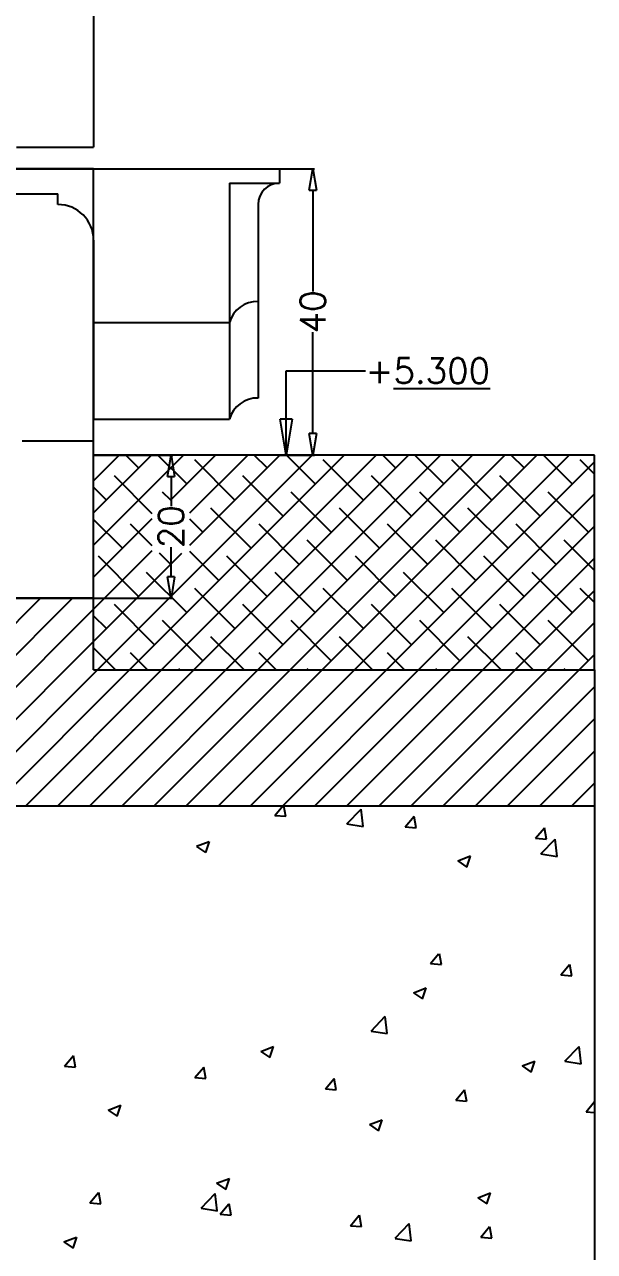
# Model space of a CAD drawing. Header units: millimetres. Extents: x 2806 to 10642, y -276 to 6064.
# Drawn here: x 8989.8 to 9069.4, y 3165.4 to 3336.8 of the extents above; entities that cross this region are included whole.
import ezdxf

# ---------------------------------------------------------------- set-up
doc = ezdxf.new("R2010")
doc.units = ezdxf.units.MM
doc.layers.get('0').update_dxf_attribs({"color": 250})
doc.layers.add('dim', color=7, linetype='Continuous')
doc.styles.add('romans', font='romans.shx')
doc.dimstyles.new('Ech 1-1', dxfattribs={"dimtxt": 3.5, "dimasz": 3, "dimexe": 0.25, "dimexo": 0, "dimgap": 0.01, "dimtad": 0, "dimdec": 8, "dimzin": 12, "dimtxsty": 'romans', "dimblk": 'CLOSEDBLANK', "dimcen": 2.5, "dimclrd": 9, "dimclre": 9, "dimclrt": 6, "dimadec": 4, "dimazin": 3, "dimtfac": 1, "dimtdec": 8, "dimtmove": 0, "dimatfit": 3, "dimldrblk": 'CLOSEDBLANK', "dimfxl": 1, "dimarcsym": 0})

# ---------------------------------------------------------------- blocks, each defined once
blk = doc.blocks.new('_ClosedBlank')
at = {"color": 0, "linetype": 'ByBlock', "lineweight": -2}
for p, q in [((-1, 0.167), (0, 0)), ((-1, 0.167), (-1, -0.167)), ((0, 0), (-1, -0.167))]:
    blk.add_line(p, q, dxfattribs=at)
blk = doc.blocks.new('*D68')
at = {"layer": 'Defpoints', "color": 0, "transparency": 16777216}
for p in [(8999.44, 3276.62), (9010.26, 3276.62), (8999.44, 3256.62)]:
    blk.add_point(p, dxfattribs=at)
at = {"layer": 'dim', "color": 9, "lineweight": -2, "transparency": 16777216}
for p, q in [((8999.44, 3276.62), (9010.51, 3276.62)), ((9010.26, 3273.62), (9010.26, 3269.47)), ((9010.26, 3259.62), (9010.26, 3263.78)), ((8999.44, 3256.62), (9010.51, 3256.62))]:
    blk.add_line(p, q, dxfattribs=at)
at = {"layer": 'dim', "color": 9, "lineweight": -2, "transparency": 16777216, "xscale": 3, "yscale": 3, "zscale": 3}
for p, rotation in [((9010.26, 3276.62), 90), ((9010.26, 3256.62), 270)]:
    blk.add_blockref('_ClosedBlank', p, dxfattribs=dict(at, rotation=rotation))
at = {"layer": 'dim', "color": 6, "transparency": 16777216, "insert": (9010.26, 3266.62), "char_height": 3.5, "attachment_point": 5, "rotation": 90, "style": 'romans'}
blk.add_mtext('20', dxfattribs=at)
blk = doc.blocks.new('*D71')
at = {"layer": 'Defpoints', "color": 0, "transparency": 16777216}
for p in [(9025.44, 3316.62), (9025.44, 3276.62), (9030.07, 3276.62)]:
    blk.add_point(p, dxfattribs=at)
at = {"layer": 'dim', "color": 9, "lineweight": -2, "transparency": 16777216}
for p, q in [((9025.44, 3316.62), (9030.32, 3316.62)), ((9030.07, 3313.62), (9030.07, 3299.47)), ((9030.07, 3279.62), (9030.07, 3293.78)), ((9025.44, 3276.62), (9030.32, 3276.62))]:
    blk.add_line(p, q, dxfattribs=at)
at = {"layer": 'dim', "color": 9, "lineweight": -2, "transparency": 16777216, "xscale": 3, "yscale": 3, "zscale": 3}
for p, rotation in [((9030.07, 3316.62), 90), ((9030.07, 3276.62), 270)]:
    blk.add_blockref('_ClosedBlank', p, dxfattribs=dict(at, rotation=rotation))
at = {"layer": 'dim', "color": 6, "transparency": 16777216, "insert": (9030.07, 3296.62), "char_height": 3.5, "attachment_point": 5, "rotation": 90, "style": 'romans'}
blk.add_mtext('40', dxfattribs=at)

msp = doc.modelspace()

# ---------------------------------------------------------------- linework, layer by layer
for p, q in [((8999.4356346, 4925.62238441), (8999.4356346, 3319.62238441)), ((8988.63580406, 3319.62238441), (8999.4356346, 3319.62238441)), ((8999.4356346, 3316.62238441), (8963.4356346, 3316.62238441)), ((8977.4356346, 3316.62238441), (8999.4356346, 3316.62238441)), ((8999.4356346, 3316.62238441), (9025.4356346, 3316.62238441)), ((8999.4356346, 3278.62238441), (8999.4356346, 3316.62238441)), ((9025.4356346, 3316.62238441), (9025.4356346, 3314.62238441)), ((9018.4356346, 3314.62238441), (9025.4356346, 3314.62238441)), ((9018.4356346, 3314.62238441), (9018.4356346, 3281.62238441)), ((8977.4356346, 3313.12238441), (8994.4356346, 3313.12238441)), ((8994.4356346, 3311.62238441), (8994.4356346, 3313.12238441)), ((9022.4356346, 3311.62238441), (9022.4356346, 3284.58478546)), ((8999.4356346, 3306.62238441), (8999.4356346, 3281.62238441)), ((8999.4356346, 3295.12238441), (9018.4356346, 3295.12238441)), ((8999.4356346, 3281.62238441), (9018.4356346, 3281.62238441)), ((8989.4356346, 3278.62238441), (8999.4356346, 3278.62238441)), ((8999.4356346, 3256.62238441), (8999.4356346, 3278.62238441)), ((9069.4356346, 3276.62238441), (8999.4356346, 3276.62238441)), ((9069.4356346, 3246.62238441), (9069.4356346, 3276.62238441)), ((8999.4356346, 3256.62238441), (8953.4356346, 3256.62238441)), ((8959.4356346, 3256.62238441), (8999.4356346, 3256.62238441)), ((8999.4356346, 3246.62238441), (8999.4356346, 3256.62238441)), ((8999.4356346, 3246.62238441), (9069.4356346, 3246.62238441)), ((9069.4356346, 3246.62238441), (9069.4356346, 3227.62238441)), ((8963.4356346, 3227.62238441), (9069.4356346, 3227.62238441)), ((9069.4356346, 3227.62238441), (9069.4356346, 3067.62238441))]:
    msp.add_line(p, q)
at = {"linetype": 'Continuous'}
for p, q in [((8999.4356346, 3273.04097313), (9003.01704588, 3276.62238441)), ((8999.4356346, 3268.55084507), (9007.50717394, 3276.62238441)), ((8999.4356346, 3264.06071701), (9011.99730201, 3276.62238441)), ((8999.95781425, 3246.62238441), (9029.95781425, 3276.62238441)), ((9005.71567733, 3274.8308878), (9003.92418071, 3276.62238441)), ((9004.44794231, 3246.62238441), (9034.44794231, 3276.62238441)), ((9012.45086942, 3272.58582377), (9008.41430877, 3276.62238441)), ((9008.93807037, 3246.62238441), (9038.93807037, 3276.62238441)), ((9010.1957634, 3270.33071775), (9016.48743007, 3276.62238441)), ((9012.88949552, 3268.53432181), (9020.97755813, 3276.62238441)), ((9012.88949552, 3264.04419375), (9025.46768619, 3276.62238441)), ((9013.42819843, 3246.62238441), (9043.42819843, 3276.62238441)), ((9019.18606151, 3270.34075973), (9013.57340143, 3275.95341981)), ((9017.91832649, 3246.62238441), (9047.91832649, 3276.62238441)), ((9023.67618957, 3274.8308878), (9021.88469295, 3276.62238441)), ((9022.40845455, 3246.62238441), (9052.40845455, 3276.62238441)), ((9030.41138166, 3272.58582377), (9026.37482101, 3276.62238441)), ((9026.89858261, 3246.62238441), (9056.89858261, 3276.62238441)), ((9031.38871067, 3246.62238441), (9061.38871067, 3276.62238441)), ((9037.14657375, 3270.34075973), (9031.53391367, 3275.95341981)), ((9035.87883873, 3246.62238441), (9065.87883873, 3276.62238441)), ((9041.63670181, 3274.8308878), (9039.84520519, 3276.62238441)), ((9040.36896679, 3246.62238441), (9069.4356346, 3275.68905222)), ((9048.3718939, 3272.58582377), (9044.33533325, 3276.62238441)), ((9055.10708599, 3270.34075973), (9049.49442592, 3275.95341981)), ((9059.59721405, 3274.8308878), (9057.80571743, 3276.62238441)), ((9066.33240614, 3272.58582377), (9062.29584549, 3276.62238441)), ((9069.4356346, 3273.97272337), (9067.45493816, 3275.95341981)), ((9007.63949552, 3268.41694154), (9002.34808128, 3273.70835578)), ((9025.9212536, 3268.0956957), (9020.30859352, 3273.70835578)), ((9043.88176584, 3268.0956957), (9038.26910576, 3273.70835578)), ((9061.84227808, 3268.0956957), (9056.22961801, 3273.70835578)), ((9001.22554927, 3270.34075973), (8999.4356346, 3272.1306744)), ((9010.21584737, 3270.33071775), (9009.08327337, 3271.46329175)), ((9032.65644569, 3265.85063167), (9027.04378561, 3271.46329175)), ((9044.85909485, 3246.62238441), (9069.4356346, 3271.19892416)), ((9050.61695793, 3265.85063167), (9045.00429786, 3271.46329175)), ((9068.57747017, 3265.85063167), (9062.9648101, 3271.46329175)), ((9021.43112554, 3263.60556764), (9015.81846546, 3269.21822772)), ((9039.39163778, 3263.60556764), (9033.7789777, 3269.21822772)), ((9057.35215002, 3263.60556764), (9051.73948995, 3269.21822772)), ((8999.4356346, 3259.57058895), (9007.63949552, 3267.77444987)), ((9003.4706133, 3263.60556764), (8999.4356346, 3267.64054634)), ((9007.63949552, 3263.92681348), (9004.59314531, 3266.97316369)), ((9014.69593345, 3265.85063167), (9012.88949552, 3267.6570696)), ((9028.16631763, 3261.36050361), (9022.55365755, 3266.97316369)), ((9046.12682987, 3261.36050361), (9040.51416979, 3266.97316369)), ((9049.34922291, 3246.62238441), (9069.4356346, 3266.7087961)), ((9064.08734211, 3261.36050361), (9058.47468204, 3266.97316369)), ((9034.90150972, 3259.11543958), (9029.28884964, 3264.72809966)), ((9052.86202196, 3259.11543958), (9047.24936189, 3264.72809966)), ((9069.4356346, 3260.50233919), (9065.20987413, 3264.72809966)), ((8999.4356346, 3255.08046089), (9007.63949552, 3263.28432181)), ((9016.94099748, 3259.11543958), (9012.88949552, 3263.16694154)), ((8999.4356346, 3250.59033283), (9011.75935285, 3262.91405108)), ((9005.71567733, 3256.87037555), (9000.10301725, 3262.48303563)), ((9010.20580539, 3261.36050361), (9008.65225792, 3262.91405108)), ((9023.67618957, 3256.87037555), (9018.06352949, 3262.48303563)), ((9041.63670181, 3256.87037555), (9036.02404173, 3262.48303563)), ((9053.83935097, 3246.62238441), (9069.4356346, 3262.21866804)), ((9059.59721405, 3256.87037555), (9053.98455398, 3262.48303563)), ((9012.45086942, 3254.62531152), (9006.83820934, 3260.2379716)), ((9030.41138166, 3254.62531152), (9024.79872158, 3260.2379716)), ((9048.3718939, 3254.62531152), (9042.75923383, 3260.2379716)), ((9066.33240614, 3254.62531152), (9060.71974607, 3260.2379716)), ((9019.18606151, 3252.38024749), (9013.57340143, 3257.99290757)), ((9037.14657375, 3252.38024749), (9031.53391367, 3257.99290757)), ((9055.10708599, 3252.38024749), (9049.49442592, 3257.99290757)), ((9069.4356346, 3256.01221112), (9067.45493816, 3257.99290757)), ((8953.4356346, 3218.06071701), (8991.99730201, 3256.62238441)), ((8967.48743007, 3227.62238441), (8996.48743007, 3256.62238441)), ((9058.32947903, 3246.62238441), (9069.4356346, 3257.72853998)), ((8971.97755813, 3227.62238441), (8999.4356346, 3255.08046089)), ((9007.96074136, 3250.13518346), (9002.34808128, 3255.74784354)), ((9025.9212536, 3250.13518346), (9020.30859352, 3255.74784354)), ((9043.88176584, 3250.13518346), (9038.26910576, 3255.74784354)), ((9061.84227808, 3250.13518346), (9056.22961801, 3255.74784354)), ((9001.22554927, 3252.38024749), (8999.4356346, 3254.17016216)), ((9014.69593345, 3247.89011943), (9009.08327337, 3253.50277951)), ((9032.65644569, 3247.89011943), (9027.04378561, 3253.50277951)), ((9050.61695793, 3247.89011943), (9045.00429786, 3253.50277951)), ((9062.8196071, 3246.62238441), (9069.4356346, 3253.23841192)), ((9068.57747017, 3247.89011943), (9062.9648101, 3253.50277951)), ((9020.45379652, 3246.62238441), (9015.81846546, 3251.25771548)), ((9038.41430877, 3246.62238441), (9033.7789777, 3251.25771548)), ((9056.37482101, 3246.62238441), (9051.73948995, 3251.25771548)), ((8976.46768619, 3227.62238441), (8999.4356346, 3250.59033283)), ((9002.49328428, 3246.62238441), (8999.4356346, 3249.6800341)), ((9006.98341234, 3246.62238441), (9004.59314531, 3249.01265145)), ((9024.94392459, 3246.62238441), (9022.55365755, 3249.01265145)), ((9042.90443683, 3246.62238441), (9040.51416979, 3249.01265145)), ((9060.86494907, 3246.62238441), (9058.47468204, 3249.01265145)), ((9067.30973516, 3246.62238441), (9069.4356346, 3248.74828386)), ((8980.95781425, 3227.62238441), (8999.95781425, 3246.62238441)), ((8985.44794231, 3227.62238441), (9004.44794231, 3246.62238441)), ((8989.93807037, 3227.62238441), (9008.93807037, 3246.62238441)), ((8994.42819843, 3227.62238441), (9013.42819843, 3246.62238441)), ((8998.91832649, 3227.62238441), (9017.91832649, 3246.62238441)), ((9003.40845455, 3227.62238441), (9022.40845455, 3246.62238441)), ((9007.89858261, 3227.62238441), (9026.89858261, 3246.62238441)), ((9011.4735404, 3246.62238441), (9011.3283374, 3246.76758742)), ((9012.38871067, 3227.62238441), (9031.38871067, 3246.62238441)), ((9016.87883873, 3227.62238441), (9035.87883873, 3246.62238441)), ((9021.36896679, 3227.62238441), (9040.36896679, 3246.62238441)), ((9025.85909485, 3227.62238441), (9044.85909485, 3246.62238441)), ((9029.43405265, 3246.62238441), (9029.28884964, 3246.76758742)), ((9030.34922291, 3227.62238441), (9049.34922291, 3246.62238441)), ((9034.83935097, 3227.62238441), (9053.83935097, 3246.62238441)), ((9039.32947903, 3227.62238441), (9058.32947903, 3246.62238441)), ((9043.8196071, 3227.62238441), (9062.8196071, 3246.62238441)), ((9047.39456489, 3246.62238441), (9047.24936189, 3246.76758742)), ((9048.30973516, 3227.62238441), (9067.30973516, 3246.62238441)), ((9065.35507713, 3246.62238441), (9065.20987413, 3246.76758742)), ((9052.79986322, 3227.62238441), (9069.4356346, 3244.2581558)), ((9057.28999128, 3227.62238441), (9069.4356346, 3239.76802774)), ((9061.78011934, 3227.62238441), (9069.4356346, 3235.27789968)), ((9066.2702474, 3227.62238441), (9069.4356346, 3230.78777162)), ((9024.77114728, 3226.30209648), (9025.8790004, 3227.62238441)), ((9026.30714069, 3226.1592168), (9026.0372527, 3227.62238441)), ((9034.83582105, 3225.11422404), (9036.81418883, 3227.17610841)), ((9037.09556041, 3224.75889011), (9036.81493667, 3227.17112197)), ((9024.77287951, 3226.30000736), (9026.29108023, 3226.16718201)), ((9042.98961418, 3224.70818793), (9044.21412458, 3226.16750259)), ((9044.52552452, 3224.56518838), (9044.23184672, 3226.15732981)), ((9034.83973404, 3225.10678662), (9037.09872637, 3224.75643015)), ((9042.99128814, 3224.70610313), (9044.50948886, 3224.57327778)), ((9061.20808108, 3223.11427938), (9062.43259148, 3224.57359404)), ((9062.74390836, 3222.97115995), (9062.45023056, 3224.56330138)), ((9013.82640871, 3221.97475331), (9015.60487942, 3222.65744425)), ((9013.83068495, 3221.96936678), (9015.09413821, 3221.1171568)), ((9015.09622401, 3221.11740747), (9015.61124238, 3222.65230717)), ((9061.20969678, 3223.11219891), (9062.7278975, 3222.97937356)), ((9061.94372514, 3220.90999125), (9063.92209292, 3222.97187562)), ((9064.20346865, 3220.55466332), (9063.92284492, 3222.96689518)), ((9050.32954524, 3219.94049278), (9052.10801595, 3220.62318373)), ((9051.5993017, 3219.08318266), (9052.11432007, 3220.61808236)), ((9061.947642, 3220.90250904), (9064.20663433, 3220.55215257)), ((9050.33376603, 3219.93512376), (9051.59721929, 3219.08291377)), ((9046.51395632, 3205.60250341), (9047.65393365, 3206.96107548)), ((9048.0496582, 3205.45949117), (9047.77268407, 3206.96107548)), ((9046.51557074, 3205.60043885), (9048.03377146, 3205.46761349)), ((9064.73242322, 3204.00859485), (9065.95693362, 3205.46790952)), ((9066.26804203, 3203.86546274), (9065.97436423, 3205.45760417)), ((9064.73397938, 3204.00653462), (9066.2521801, 3203.87370927)), ((9044.14938467, 3201.52164961), (9045.92785539, 3202.20434055)), ((9044.1535632, 3201.51632715), (9045.41701646, 3200.66411716)), ((9045.41908124, 3200.66438631), (9045.93409961, 3202.19928601)), ((9038.20331173, 3196.16737879), (9040.18167952, 3198.22926316)), ((9040.46304521, 3195.81210773), (9040.18242147, 3198.22433959)), ((9038.20718142, 3196.15999725), (9040.46617375, 3195.80964079)), ((9022.80773612, 3193.32935828), (9024.58620684, 3194.01204922)), ((9022.81192124, 3193.32405035), (9024.0753745, 3192.47184037)), ((9024.07743216, 3192.47210054), (9024.59245054, 3194.00700024)), ((9065.31121582, 3191.963146), (9067.28958361, 3194.02503037)), ((9067.57095346, 3191.60788094), (9067.29032972, 3194.0201128)), ((8995.38289777, 3191.27854454), (8996.60740816, 3192.73785921)), ((8995.38462742, 3191.27648723), (8996.90282814, 3191.14366188)), ((8996.91864035, 3191.13587924), (8996.62496255, 3192.72802067)), ((9013.60136467, 3189.68463599), (9014.82587506, 3191.14395065)), ((9015.13702419, 3189.54185081), (9014.84334639, 3191.13399225)), ((9059.31087266, 3191.29509775), (9061.08934337, 3191.9777887)), ((9059.31500233, 3191.28980733), (9060.57845559, 3190.43759734)), ((9060.58050986, 3190.43787573), (9061.09552823, 3191.97277543)), ((9065.31508938, 3191.95571967), (9067.57408171, 3191.60536321)), ((9013.60303606, 3189.68258301), (9015.12123678, 3189.54975765)), ((9031.81983157, 3188.09072744), (9033.04434196, 3189.5500421)), ((9033.35540803, 3187.94782238), (9033.06173022, 3189.53996382)), ((9031.8214447, 3188.08867878), (9033.33964542, 3187.95585343)), ((9050.03829847, 3186.49681888), (9051.26280886, 3187.95613355)), ((9051.57379187, 3186.35379396), (9051.28011406, 3187.94593539)), ((9050.03985334, 3186.49477456), (9051.55805406, 3186.36194921)), ((9068.25676537, 3184.90291033), (9069.4356346, 3186.30783198)), ((9001.46608757, 3185.13706695), (9003.24455829, 3185.8197579)), ((9001.47027928, 3185.13177356), (9002.73373254, 3184.27956357)), ((9002.73578309, 3184.27981477), (9003.25080146, 3185.81471447)), ((9068.25826198, 3184.90087033), (9069.4356346, 3184.79786358)), ((9037.96922411, 3183.10280643), (9039.74769482, 3183.78549737)), ((9037.97336036, 3183.09753053), (9039.23681363, 3182.24532055)), ((9039.23886078, 3182.24558996), (9039.75387915, 3183.78048966)), ((9016.62757556, 3174.9105151), (9018.40604627, 3175.59320604)), ((9016.6317184, 3174.90525374), (9017.89517166, 3174.05304375)), ((9017.8972117, 3174.05330419), (9018.41223007, 3175.58820389)), ((8998.90723991, 3172.17286002), (9000.13175031, 3173.63217468)), ((9000.44277402, 3172.03018203), (9000.14909622, 3173.62232346)), ((9014.46289833, 3171.42476633), (9016.44126611, 3173.48665071)), ((9016.72262176, 3171.06955214), (9016.44199803, 3173.481784)), ((9053.13071209, 3172.87625458), (9054.9091828, 3173.55894552)), ((9053.13479949, 3172.87101071), (9054.39825275, 3172.01880073)), ((9054.40028939, 3172.01907938), (9054.91530777, 3173.55397908)), ((8998.90891002, 3172.17082294), (9000.42711074, 3172.03799759)), ((9014.46672084, 3171.41748547), (9016.72571317, 3171.067129)), ((9017.12570681, 3170.57895147), (9018.35021721, 3172.03826613)), ((9017.12731866, 3170.57691872), (9018.64551938, 3170.44409336)), ((9018.66115786, 3170.4361536), (9018.36748006, 3172.02829504)), ((9035.34417371, 3168.98504291), (9036.56868411, 3170.44435758)), ((9035.3457273, 3168.98301449), (9036.86392802, 3168.85018914)), ((9036.8795417, 3168.84212517), (9036.58586389, 3170.43426661)), ((9041.57080241, 3167.22053354), (9043.5491702, 3169.28241791)), ((9043.83053001, 3166.86532535), (9043.54990628, 3169.27755721)), ((9053.56264061, 3167.39113436), (9054.787151, 3168.85044902)), ((9055.09792554, 3167.24809675), (9054.80424773, 3168.84023818)), ((8995.28592701, 3166.71822377), (8997.06439772, 3167.40091472)), ((8996.55556262, 3165.86101842), (8997.070581, 3167.39591811)), ((9041.5746288, 3167.21320789), (9043.83362113, 3166.86285142)), ((9053.56413594, 3167.38911027), (9055.08233666, 3167.25628492)), ((8995.29007644, 3166.71297695), (8996.5535297, 3165.86076696))]:
    msp.add_line(p, q, dxfattribs=at)
for centre, radius, start, end in [((9025.4356346, 3311.62238441), 3, 90, 180), ((8994.4356346, 3306.62238441), 5, 0, 90), ((9022.29933791, 3294.08710823), 4, 88.0473156711, 165), ((9022.29933791, 3280.58710823), 4, 88.0473156711, 165)]:
    msp.add_arc(centre, radius, start, end)

# ---------------------------------------------------------------- texts
at = {"layer": 'dim', "color": 6, "insert": (9037.44132885, 3290.14462569), "char_height": 3.5, "attachment_point": 1, "style": 'romans'}
msp.add_mtext('+{\\L5.300}', dxfattribs=at)

# ---------------------------------------------------------------- dimensions: what is measured, and where the dimension line sits
at = {"layer": 'dim'}
for base, p1, p2, picture, middle in [((9030.0672772495, 3276.6223844145), (9025.4356346017, 3316.6223844145), (9025.4356346017, 3276.6223844145), '*D71', (9030.0672772495, 3296.6223844145)), ((9010.2644955206, 3276.6223844145), (8999.4356346017, 3256.6223844145), (8999.4356346017, 3276.6223844145), '*D68', (9010.2644955206, 3266.6223844145))]:
    dim = msp.add_linear_dim(base=base, p1=p1, p2=p2, angle=90, dimstyle='Ech 1-1', dxfattribs=at)
    dim.commit()
    dim.dimension.update_dxf_attribs({"geometry": picture, "text_midpoint": middle})

# ---------------------------------------------------------------- leaders
at = {"layer": 'dim', "annotation_type": 0, "has_hookline": 1, "hookline_direction": 0, "text_width": 18.16666667}
msp.add_leader([(9026.34830473, 3276.62238441), (9026.34830473, 3288.39462569), (9037.43132885, 3288.39462569)], dimstyle='Ech 1-1', override={"dimasz": 5, "dimgap": 0.01, "dimtad": 0}, dxfattribs=at)

doc.saveas('drawing.dxf')
